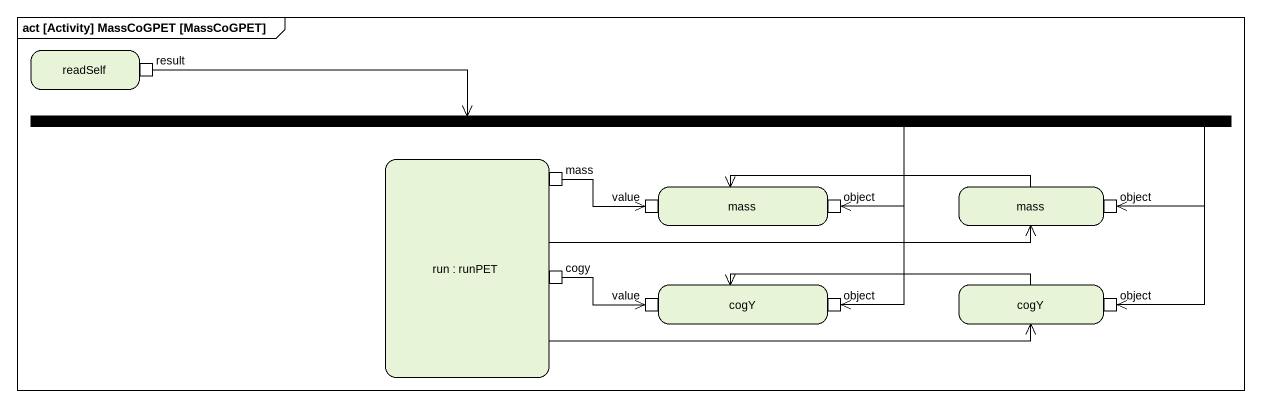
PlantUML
@startuml
mainframe act [Activity] MassCoGPET [MassCoGPET]
hide empty description
state readSelf {
  state result <<outputPin>>
}
state fork1 <<fork>>
state "run : runPET" as run {
  state mass <<outputPin>>
  state cogy <<outputPin>>
}
state "mass" as mass_2 {
  state value <<inputPin>>
  state "object" as object_ <<inputPin>>
}
state "mass" as mass_3 {
  state "object" as object__2 <<inputPin>>
}
state cogY {
  state "value" as value_2 <<inputPin>>
  state "object" as object__3 <<inputPin>>
}
state "cogY" as cogY_2 {
  state "object" as object__4 <<inputPin>>
}
result -right-> fork1
fork1 -right-> object_
fork1 -right-> object__2
fork1 --> object__3
fork1 -right-> object__4
run -right-> mass_3
run -right-> cogY_2
mass -right-> value
mass_3 -left-> mass_2
cogy -right-> value_2
cogY_2 -left-> cogY
@enduml
